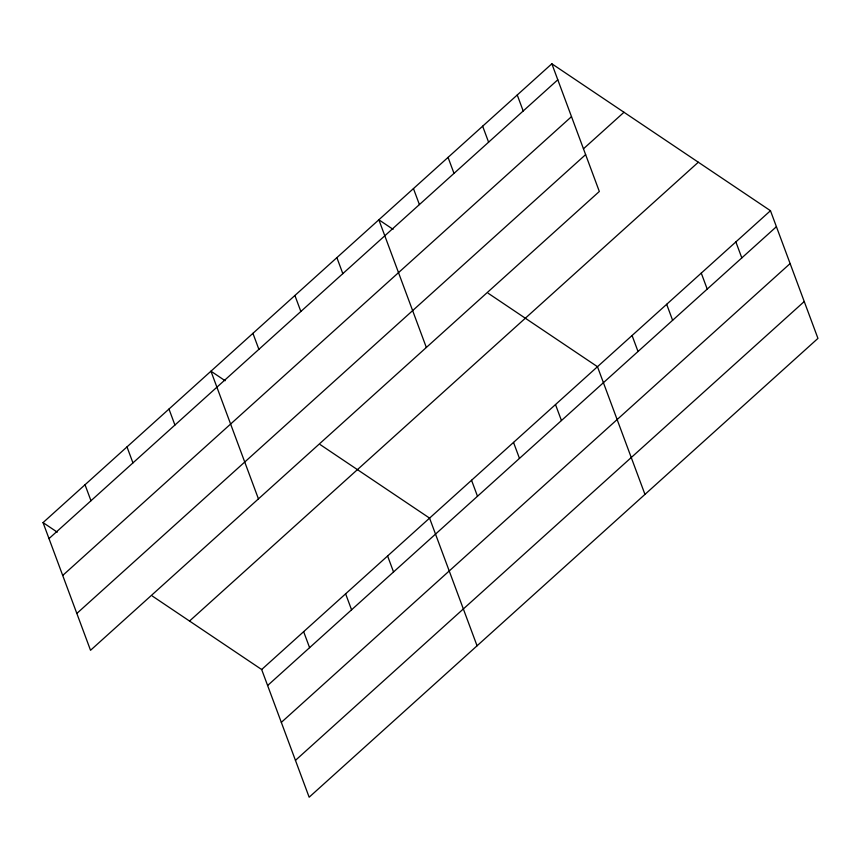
<?xml version="1.0" encoding="UTF-8"?>
<svg xmlns="http://www.w3.org/2000/svg" width="861" height="861" viewBox="0 0 861 861"><rect width="100%" height="100%" fill="white"/><g stroke="black" fill="none" stroke-linecap="round" stroke-linejoin="round"><path stroke-width="1.29" d="M551.847 63.789L599.331 191.476L90.534 650.292L43.05 522.605L551.847 63.789L770.466 210.708L817.95 338.395L309.153 797.211L261.669 669.524L152.354 596.06M49.002 538.599L557.799 79.782M62.702 575.46L571.5 116.644M583.457 148.813L623.988 112.264M76.833 613.441L585.631 154.614M189.528 621.039L698.314 162.223M261.669 669.524L770.466 210.708M267.62 685.517L776.407 226.701M281.321 722.379L790.118 263.563M295.452 760.36L804.239 301.533M393.068 229.327L378.851 219.781L426.346 347.478M488.165 293.246L597.469 366.7L644.964 494.397M225.162 380.745L210.956 371.188L258.44 498.885M320.26 444.653L429.564 518.107L477.059 645.804M43.05 522.605L57.257 532.152M735.864 241.909L741.816 257.902M701.263 273.098L707.215 289.102M666.672 304.299L672.613 320.303M632.071 335.499L638.023 351.503M517.246 94.99L523.197 110.983M482.644 126.18L488.596 142.183M555.496 404.552L561.447 420.555M448.054 157.38L454.005 173.384M513.522 442.403L519.474 458.407M413.452 188.581L419.404 204.584M471.548 480.255L477.489 496.259M336.877 257.633L342.829 273.637M294.903 295.484L300.855 311.488M387.59 555.969L393.542 571.962M252.93 333.336L258.881 349.34M345.616 593.821L351.568 609.814M303.642 631.673L309.594 647.666M168.982 409.05L174.923 425.043M126.997 446.902L132.949 462.895M85.024 484.754L90.975 500.747"/></g></svg>
